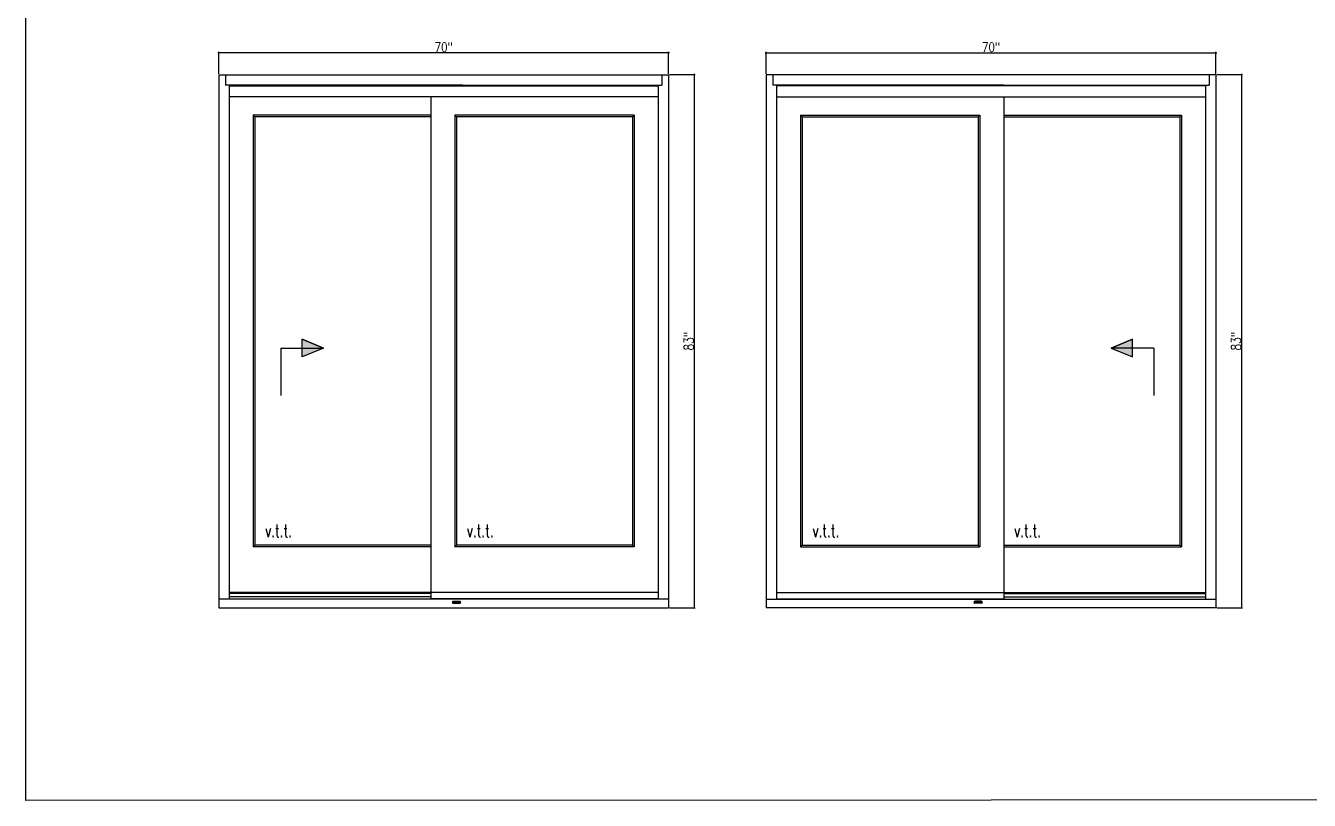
# Model space of a CAD drawing. Header units: inches. Extents: x 1985 to 11287, y 379 to 3234.
# Drawn here: x 7876.6 to 8076.3, y 1721.4 to 1842 of the extents above; entities that cross this region are included whole.
import ezdxf

# ---------------------------------------------------------------- set-up
doc = ezdxf.new("R2010")
doc.units = ezdxf.units.IN
doc.header["$MEASUREMENT"] = 0
doc.layers.get('0').update_dxf_attribs({"linetype": 'CONTINUOUS'})
doc.layers.get('Defpoints').update_dxf_attribs({"linetype": 'CONTINUOUS'})
for name, color, linetype in [('COTE1-1 99', 7, 'CONTINUOUS'), ('elevation 99', 7, 'CONTINUOUS'), ('opening side 99', 1, 'CONTINUOUS'), ('separation 99', 3, 'CONTINUOUS')]:
    doc.layers.add(name, color=color, linetype=linetype)
doc.styles.get("Standard").update_dxf_attribs({"font": 'txt.shx', "width": 0.8})
doc.dimstyles.new('Elevation', dxfattribs={"dimscale": 2, "dimtxt": 0.75, "dimasz": 0.0625, "dimexe": 0.0625, "dimexo": 0.0625, "dimgap": 0.0625, "dimtad": 1, "dimdec": 5, "dimzin": 0, "dimdsep": 46, "dimlunit": 5, "dimtxsty": 'Standard', "dimblk1": 'OBLIQUE', "dimblk2": 'OBLIQUE', "dimsah": 1, "dimcen": 2, "dimdle": 0.0625, "dimclrd": 1, "dimclre": 1, "dimadec": 1, "dimazin": 0, "dimtfac": 0.375, "dimtdec": 5, "dimtmove": 0, "dimatfit": 3, "dimldrblk": 'OBLIQUE', "dimfxl": 1, "dimfrac": 2, "dimtolj": 1, "dimtzin": 0, "dimarcsym": 0})

# ---------------------------------------------------------------- blocks, each defined once
blk = doc.blocks.new('_OBLIQUE')
at = {"color": 0, "linetype": 'ByBlock'}
blk.add_line((-0.5, -0.5), (0.5, 0.5), dxfattribs=at)
blk = doc.blocks.new('*D23')
at = {"layer": 'COTE1-1 99', "color": 1, "lineweight": -2, "transparency": 16777216}
for p, q in [((8061.88, 1834.37), (8065.88, 1834.37)), ((8065.76, 1751.24), (8065.76, 1834.49)), ((8061.88, 1751.37), (8065.88, 1751.37))]:
    blk.add_line(p, q, dxfattribs=at)
at = {"layer": 'Defpoints', "color": 0, "transparency": 16777216}
for p in [(8061.75, 1834.37), (8065.76, 1834.37), (8061.75, 1751.37)]:
    blk.add_point(p, dxfattribs=at)
at = {"layer": 'COTE1-1 99', "color": 1, "lineweight": -2, "transparency": 16777216, "xscale": 0.125, "yscale": 0.125, "zscale": 0.125}
for p, rotation in [((8065.76, 1834.37), 90), ((8065.76, 1751.37), 270)]:
    blk.add_blockref('_OBLIQUE', p, dxfattribs=dict(at, rotation=rotation))
at = {"layer": 'COTE1-1 99', "color": 0, "transparency": 16777216, "insert": (8064.88, 1792.87), "char_height": 1.5, "attachment_point": 5, "rotation": 90}
blk.add_mtext('\\A1;83"', dxfattribs=at)
blk = doc.blocks.new('*D24')
at = {"layer": 'COTE1-1 99', "color": 1, "lineweight": -2, "transparency": 16777216}
for p, q in [((7991.63, 1837.77), (8061.88, 1837.77)), ((7991.75, 1834.49), (7991.75, 1837.9)), ((8061.75, 1834.49), (8061.75, 1837.9))]:
    blk.add_line(p, q, dxfattribs=at)
at = {"layer": 'Defpoints', "color": 0, "transparency": 16777216}
for p in [(8061.75, 1837.77), (7991.75, 1834.37), (8061.75, 1834.37)]:
    blk.add_point(p, dxfattribs=at)
at = {"layer": 'COTE1-1 99', "color": 1, "lineweight": -2, "transparency": 16777216, "xscale": 0.125, "yscale": 0.125, "zscale": 0.125, "rotation": 180}
blk.add_blockref('_OBLIQUE', (7991.75, 1837.77), dxfattribs=at)
at = {"layer": 'COTE1-1 99', "color": 1, "lineweight": -2, "transparency": 16777216, "xscale": 0.125, "yscale": 0.125, "zscale": 0.125}
blk.add_blockref('_OBLIQUE', (8061.75, 1837.77), dxfattribs=at)
at = {"layer": 'COTE1-1 99', "color": 0, "transparency": 16777216, "insert": (8026.75, 1838.65), "char_height": 1.5, "attachment_point": 5}
blk.add_mtext('\\A1;70"', dxfattribs=at)
blk = doc.blocks.new('*D3')
at = {"layer": 'COTE1-1 99', "color": 1, "lineweight": -2, "transparency": 16777216}
for p, q in [((7976.72, 1837.77), (7906.47, 1837.77)), ((7906.6, 1834.49), (7906.6, 1837.9)), ((7976.6, 1834.49), (7976.6, 1837.9))]:
    blk.add_line(p, q, dxfattribs=at)
at = {"layer": 'Defpoints', "color": 0, "transparency": 16777216}
for p in [(7906.6, 1837.77), (7906.6, 1834.37), (7976.6, 1834.37)]:
    blk.add_point(p, dxfattribs=at)
at = {"layer": 'COTE1-1 99', "color": 1, "lineweight": -2, "transparency": 16777216, "xscale": 0.125, "yscale": 0.125, "zscale": 0.125, "rotation": 180}
blk.add_blockref('_OBLIQUE', (7906.6, 1837.77), dxfattribs=at)
at = {"layer": 'COTE1-1 99', "color": 1, "lineweight": -2, "transparency": 16777216, "xscale": 0.125, "yscale": 0.125, "zscale": 0.125}
blk.add_blockref('_OBLIQUE', (7976.6, 1837.77), dxfattribs=at)
at = {"layer": 'COTE1-1 99', "color": 0, "transparency": 16777216, "insert": (7941.6, 1838.65), "char_height": 1.5, "attachment_point": 5}
blk.add_mtext('\\A1;70"', dxfattribs=at)
blk = doc.blocks.new('*D25')
at = {"layer": 'COTE1-1 99', "color": 1, "lineweight": -2, "transparency": 16777216}
for p, q in [((7976.72, 1834.37), (7980.73, 1834.37)), ((7980.6, 1751.24), (7980.6, 1834.49)), ((7976.72, 1751.37), (7980.73, 1751.37))]:
    blk.add_line(p, q, dxfattribs=at)
at = {"layer": 'Defpoints', "color": 0, "transparency": 16777216}
for p in [(7976.6, 1834.37), (7980.6, 1834.37), (7976.6, 1751.37)]:
    blk.add_point(p, dxfattribs=at)
at = {"layer": 'COTE1-1 99', "color": 1, "lineweight": -2, "transparency": 16777216, "xscale": 0.125, "yscale": 0.125, "zscale": 0.125}
for p, rotation in [((7980.6, 1834.37), 90), ((7980.6, 1751.37), 270)]:
    blk.add_blockref('_OBLIQUE', p, dxfattribs=dict(at, rotation=rotation))
at = {"layer": 'COTE1-1 99', "color": 0, "transparency": 16777216, "insert": (7979.73, 1792.87), "char_height": 1.5, "attachment_point": 5, "rotation": 90}
blk.add_mtext('\\A1;83"', dxfattribs=at)

msp = doc.modelspace()

# ---------------------------------------------------------------- hatches: boundary and pattern name
at = {"layer": 'opening side 99'}
h = msp.add_hatch(color=256, dxfattribs=at)
h.paths.add_polyline_path([(7922.913622, 1791.809546), (7919.590826, 1791.809546), (7919.590826, 1790.433199)])
h.paths.add_polyline_path([(7919.590826, 1793.185893), (7919.590826, 1791.809546), (7922.913622, 1791.809546)])
h = msp.add_hatch(color=256, dxfattribs=at)
h.paths.add_polyline_path([(8048.759549, 1790.433199), (8048.759549, 1791.809546), (8045.436754, 1791.809546)])
h.paths.add_polyline_path([(8045.436754, 1791.809546), (8048.759549, 1791.809546), (8048.759549, 1793.185893)])

# ---------------------------------------------------------------- linework, layer by layer
at = {"layer": 'elevation 99'}
for p, q in [((7906.598927, 1834.365009), (7976.598922, 1834.365019)), ((7906.598927, 1834.365009), (7906.598927, 1751.365009)), ((7907.661427, 1834.365009), (7907.661427, 1832.740009)), ((7975.536422, 1834.365019), (7975.536422, 1832.740019)), ((7976.598922, 1834.365019), (7976.598922, 1751.365019)), ((8061.751448, 1834.365009), (7991.751453, 1834.365019)), ((7991.751453, 1834.365019), (7991.751453, 1751.365019)), ((7992.813953, 1834.365019), (7992.813953, 1832.740019)), ((8060.688948, 1834.365009), (8060.688948, 1832.740009)), ((8061.751448, 1834.365009), (8061.751448, 1751.365009)), ((7944.536407, 1832.740009), (7907.661427, 1832.740009)), ((7908.223927, 1832.740009), (7908.223927, 1752.725256)), ((7908.223927, 1832.615019), (7974.973922, 1832.615019)), ((7939.598922, 1832.740019), (7975.536422, 1832.740019)), ((7974.973922, 1832.740019), (7974.973922, 1752.725265)), ((8028.751453, 1832.740019), (7992.813953, 1832.740019)), ((7993.376453, 1832.740019), (7993.376453, 1752.725265)), ((8060.126448, 1832.615019), (7993.376453, 1832.615019)), ((8023.813968, 1832.740009), (8060.688948, 1832.740009)), ((8060.126448, 1832.740009), (8060.126448, 1752.725256)), ((7974.973922, 1830.894019), (7908.223927, 1830.894019)), ((7939.598922, 1830.894019), (7939.598922, 1752.77526)), ((7993.376453, 1830.894019), (8060.126448, 1830.894019)), ((8028.751453, 1830.894019), (8028.751453, 1752.77526)), ((7911.982861, 1828.070332), (7911.98292, 1760.878898)), ((7939.598922, 1828.070332), (7911.982861, 1828.070332)), ((7912.223932, 1827.80246), (7911.982861, 1828.070332)), ((7939.598922, 1827.80246), (7912.223932, 1827.80246)), ((7912.223932, 1827.80246), (7912.223991, 1761.119969)), ((7939.598922, 1827.80246), (7939.598981, 1761.119969)), ((7943.357856, 1828.070342), (7943.357915, 1760.878908)), ((7971.214989, 1828.070342), (7943.357856, 1828.070342)), ((7943.598927, 1827.802471), (7943.357856, 1828.070342)), ((7970.973917, 1827.802471), (7943.598927, 1827.80246)), ((7943.598927, 1827.802471), (7943.598986, 1761.11998)), ((7970.973917, 1827.802471), (7971.214989, 1828.070342)), ((7970.973917, 1827.802471), (7970.973976, 1761.11998)), ((7971.214989, 1828.070342), (7971.215048, 1760.878908)), ((7997.135387, 1828.070342), (7997.135328, 1760.878908)), ((7997.135387, 1828.070342), (8024.99252, 1828.070342)), ((7997.376458, 1827.802471), (7997.135387, 1828.070342)), ((7997.376458, 1827.802471), (7997.376399, 1761.11998)), ((7997.376458, 1827.802471), (8024.751448, 1827.80246)), ((8024.751448, 1827.802471), (8024.751389, 1761.11998)), ((8024.751448, 1827.802471), (8024.99252, 1828.070342)), ((8024.99252, 1828.070342), (8024.992461, 1760.878908)), ((8028.751453, 1827.80246), (8028.751394, 1761.119969)), ((8028.751453, 1828.070332), (8056.367515, 1828.070332)), ((8028.751453, 1827.80246), (8056.126443, 1827.80246)), ((8056.126443, 1827.80246), (8056.126384, 1761.119969)), ((8056.126443, 1827.80246), (8056.367515, 1828.070332)), ((8056.367515, 1828.070332), (8056.367456, 1760.878898)), ((7911.98292, 1760.878898), (7912.223991, 1761.119969)), ((7939.598922, 1760.878898), (7911.98292, 1760.878898)), ((7939.598981, 1761.119969), (7912.223991, 1761.119969)), ((7943.357915, 1760.878908), (7943.598986, 1761.11998)), ((7971.215048, 1760.878908), (7943.357915, 1760.878908)), ((7970.973976, 1761.11998), (7943.598986, 1761.119969)), ((7971.215048, 1760.878908), (7970.973976, 1761.11998)), ((7997.135328, 1760.878908), (7997.376399, 1761.11998)), ((7997.135328, 1760.878908), (8024.992461, 1760.878908)), ((7997.376399, 1761.11998), (8024.751389, 1761.119969)), ((8024.992461, 1760.878908), (8024.751389, 1761.11998)), ((8028.751394, 1761.119969), (8056.126384, 1761.119969)), ((8028.751453, 1760.878898), (8056.367456, 1760.878898)), ((8056.367456, 1760.878898), (8056.126384, 1761.119969)), ((7939.598922, 1753.745019), (7908.223927, 1753.745019)), ((7939.598922, 1753.585019), (7908.223927, 1753.585019)), ((7974.973922, 1753.745019), (7939.598922, 1753.745019)), ((7993.376453, 1753.745019), (8028.751453, 1753.745019)), ((8028.751453, 1753.745019), (8060.126448, 1753.745019)), ((8028.751453, 1753.585019), (8060.126448, 1753.585019)), ((7976.598922, 1752.725266), (7906.598927, 1752.725255)), ((7906.598927, 1751.365009), (7939.598922, 1751.365019)), ((7906.598927, 1751.365009), (7976.598922, 1751.365019)), ((7906.598927, 1751.365009), (7939.598922, 1751.365019)), ((7906.598927, 1751.365009), (7938.036407, 1751.365009)), ((7906.598927, 1751.365009), (7944.536407, 1751.365009)), ((7906.598927, 1751.365009), (7938.036407, 1751.365009)), ((7939.598922, 1753.08526), (7908.223927, 1753.085256)), ((7974.973922, 1752.775265), (7939.598922, 1752.77526)), ((7943.098719, 1752.381486), (7944.098922, 1752.381486)), ((7943.098719, 1752.069011), (7944.098922, 1752.069011)), ((7943.130172, 1752.325261), (7944.067672, 1752.325261)), ((7943.130172, 1752.325261), (7943.130172, 1752.125261)), ((7943.130172, 1752.125261), (7944.067672, 1752.125261)), ((7944.067672, 1752.325261), (7944.067672, 1752.125261)), ((7976.598922, 1752.725266), (7944.536407, 1752.725255)), ((7991.751453, 1752.725266), (8023.813968, 1752.725255)), ((7991.751453, 1752.725266), (8061.751448, 1752.725255)), ((8061.751448, 1751.365009), (7991.751453, 1751.365019)), ((7993.376453, 1752.775265), (8028.751453, 1752.77526)), ((8061.751448, 1751.365009), (8023.813968, 1751.365009)), ((8025.251656, 1752.381486), (8024.251453, 1752.381486)), ((8025.251656, 1752.069011), (8024.251453, 1752.069011)), ((8025.220203, 1752.325261), (8024.282703, 1752.325261)), ((8024.282703, 1752.325261), (8024.282703, 1752.125261)), ((8025.220203, 1752.125261), (8024.282703, 1752.125261)), ((8025.220203, 1752.325261), (8025.220203, 1752.125261)), ((8028.751453, 1753.08526), (8060.126448, 1753.085256)), ((8061.751448, 1751.365009), (8028.751453, 1751.365019)), ((8061.751448, 1751.365009), (8028.751453, 1751.365019)), ((8061.751448, 1751.365009), (8030.313968, 1751.365009)), ((8061.751448, 1751.365009), (8030.313968, 1751.365009))]:
    msp.add_line(p, q, dxfattribs=at)
for centre, start, end in [((7943.098922, 1752.225261), 88.97849405, 270.07439601), ((7944.098922, 1752.225261), 269.99999245, 91.0241971), ((8024.251453, 1752.225261), 88.9758029, 270.00000755), ((8025.251453, 1752.225261), 269.92560399, 91.02150595)]:
    msp.add_arc(centre, 0.15625, start, end, dxfattribs=at)
at = {"layer": 'opening side 99'}
for p, q in [((7916.268031, 1791.809546), (7922.913622, 1791.809546)), ((7916.268031, 1791.809546), (7916.268031, 1784.400695)), ((7922.913622, 1791.809546), (7919.590826, 1793.185893)), ((7919.590826, 1793.185893), (7922.913622, 1791.809546)), ((7919.590826, 1790.433199), (7919.590826, 1793.185893)), ((7922.913622, 1791.809546), (7919.590826, 1790.433199)), ((8045.436754, 1791.809546), (8048.759549, 1793.185893)), ((8048.759549, 1793.185893), (8045.436754, 1791.809546)), ((8052.082345, 1791.809546), (8045.436754, 1791.809546)), ((8045.436754, 1791.809546), (8048.759549, 1790.433199)), ((8048.759549, 1790.433199), (8048.759549, 1793.185893)), ((8052.082345, 1791.809546), (8052.082345, 1784.400695))]:
    msp.add_line(p, q, dxfattribs=at)
at = {"layer": 'separation 99', "color": 3}
msp.add_lwpolyline([(7876.573778, 1943.239155), (8777.601674, 1943.510023), (8777.601674, 1721.669132), (7876.573778, 1721.398264)], close=True, dxfattribs=at)

# ---------------------------------------------------------------- texts
at = {"layer": 'elevation 99', "width": 0.7}
for p in [(7913.803926, 1762.365233), (7945.178921, 1762.365233), (7998.956334, 1762.365243), (8030.331329, 1762.365233)]:
    msp.add_text('v.t.t.', height=2, dxfattribs=at).set_placement(p)

# ---------------------------------------------------------------- dimensions: what is measured, and where the dimension line sits
at = {"layer": 'COTE1-1 99'}
for base, p1, p2, angle, picture, middle in [((7906.5989273, 1837.7726863), (7976.5989224, 1834.3650192), (7906.5989273, 1834.3650088), 180, '*D3', (7941.5989248, 1838.6476863)), ((7980.602476, 1834.365009), (7976.598922, 1751.365009), (7976.598922, 1834.365009), 90, '*D25', (7979.727476, 1792.865009)), ((8065.755002, 1834.365009), (8061.751448, 1751.365009), (8061.751448, 1834.365009), 90, '*D23', (8064.880002, 1792.865009))]:
    dim = msp.add_linear_dim(base=base, p1=p1, p2=p2, angle=angle, dimstyle='Elevation', override={"dimpost": '"'}, dxfattribs=at)
    dim.commit()
    dim.dimension.update_dxf_attribs({"geometry": picture, "text_midpoint": middle})
dim = msp.add_linear_dim(base=(8061.751448211, 1837.7726862886), p1=(7991.7514531621, 1834.3650192095), p2=(8061.751448211, 1834.3650088017), dimstyle='Elevation', override={"dimpost": '"'}, dxfattribs=at)
dim.commit()
dim.dimension.update_dxf_attribs({"geometry": '*D24', "text_midpoint": (8026.7514506865, 1838.6476862886)})

doc.saveas('drawing.dxf')
